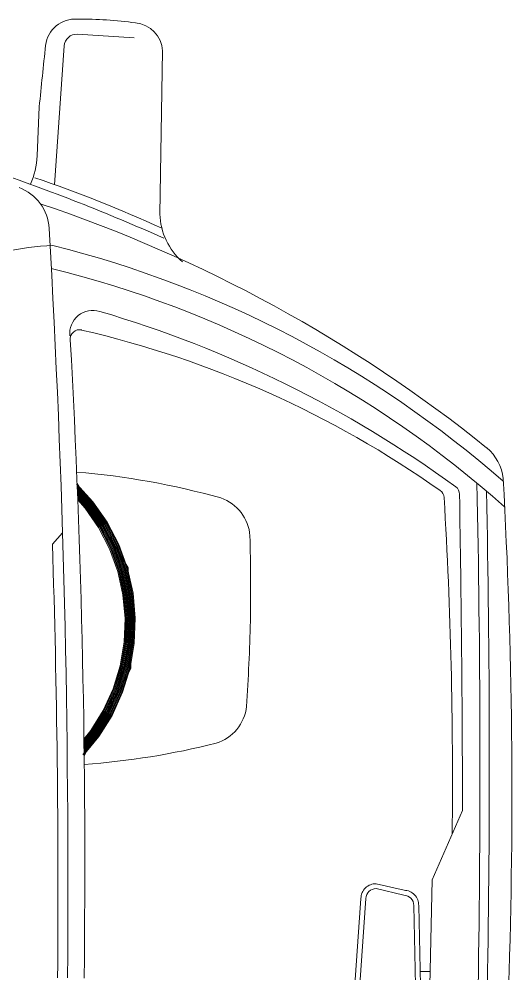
# Model space of a CAD drawing. Header units: feet. Extents: x 50754 to 76410, y 49660 to 67674.
# Drawn here: x 70116.2 to 70145.3, y 53804.7 to 53861.1 of the extents above; entities that cross this region are included whole.
import ezdxf

# ---------------------------------------------------------------- set-up
doc = ezdxf.new("R2010")
doc.units = ezdxf.units.FT
doc.linetypes.add('Amconstr', pattern=[9999, 9999, 0])
doc.layers.add('1_CAR', color=1, linetype='Continuous', lineweight=0)
doc.layers.add('MS GATE', color=1, linetype='Continuous')

# ---------------------------------------------------------------- blocks, each defined once
blk = doc.blocks.new('admin enlclave road')
at = {"layer": '1_CAR', "color": 253, "linetype": 'Continuous'}
for p, q in [((44849.1654, -5377.923), (44849.1537, -5377.9405)), ((44849.7671, -5378.2286), (44849.7383, -5378.3296)), ((44849.7383, -5378.3296), (44849.7554, -5378.4752))]:
    blk.add_line(p, q, dxfattribs=at)
for points in [[(44849.279, -5377.5285, -0.209734), (44849.239, -5377.467), (44849.2118, -5377.2427, 0.375124), (44849.1695, -5377.2092, 0.037007), (44849.0891, -5377.2151, 0.407001), (44849.0503, -5377.2571, 0.002874), (44849.0531, -5377.3424), (44849.0593, -5377.4104, -0.088919), (44849.0558, -5377.4505, 1.225539)], [(44849.1706, -5377.23), (44849.0918, -5377.2358, 0.413654), (44849.0758, -5377.2543), (44849.0888, -5377.4466)], [(44848.5954, -5377.4622, -0.061371), (44848.7537, -5377.4263, -0.092248), (44849, -5377.439, -0.022406), (44849.2491, -5377.4996)], [(44848.911, -5377.6213, -0.017523), (44848.9703, -5377.5745, -0.069883), (44849.0979, -5377.5303, -0.118522), (44849.7609, -5377.7691, -5.181435)], [(44849.1734, -5377.837, -0.047027), (44849.3763, -5377.8453, -0.299701), (44849.4234, -5377.8918, -0.009452), (44849.4401, -5378.0089, -0.009452), (44849.4509, -5378.1267, -0.299701), (44849.4159, -5378.1829, -0.044364), (44849.239, -5378.2369)], [(44849.652, -5378.4878), (44849.6441, -5378.3686, -0.414214), (44849.6623, -5378.3456)], [(44849.6623, -5378.3456), (44849.7018, -5378.3493, -0.414214), (44849.7248, -5378.3675), (44849.7425, -5378.4772, -0.388661)], [(44849.6589, -5378.487), (44849.651, -5378.3678, -0.414214), (44849.6631, -5378.3524)], [(44849.6631, -5378.3524), (44849.7026, -5378.3562, -0.414214), (44849.7179, -5378.3683), (44849.7356, -5378.478, -0.387123)]]:
    blk.add_lwpolyline(points, format="xyb", dxfattribs=at)
blk.add_lwpolyline([(44849.7393, -5378.4576), (44849.7531, -5378.456)], dxfattribs=at)
for points in [[(44849.1754, -5377.8534, 0), (44849.2014, -5377.8747, 0), (44849.2249, -5377.8999, 0), (44849.2451, -5377.9286, 0), (44849.2615, -5377.9598, 0), (44849.2737, -5377.9928, 0), (44849.2813, -5378.0265, 0), (44849.2847, -5378.0608, 0), (44849.2837, -5378.0959, 0), (44849.2781, -5378.1307, 0), (44849.2681, -5378.1644, 0), (44849.2539, -5378.1959, 0), (44849.2362, -5378.2245, 0)], [(44849.1761, -5377.8524, 0), (44849.2624, -5377.9587, 0), (44849.285, -5378.0962, 0), (44849.2372, -5378.2252, 0)], [(44849.1768, -5377.856, 0), (44849.2005, -5377.8757, 0), (44849.2239, -5377.9008, 0), (44849.244, -5377.9292, 0), (44849.2604, -5377.9603, 0), (44849.2724, -5377.9932, 0), (44849.2801, -5378.0267, 0), (44849.2834, -5378.0609, 0), (44849.2824, -5378.0958, 0), (44849.2769, -5378.1305, 0), (44849.2669, -5378.1639, 0), (44849.2528, -5378.1953, 0), (44849.2352, -5378.2237, 0)], [(44849.1771, -5377.8579, 0), (44849.1996, -5377.8766, 0), (44849.2229, -5377.9016, 0), (44849.2429, -5377.9299, 0), (44849.2592, -5377.9609, 0), (44849.2712, -5377.9935, 0), (44849.2788, -5378.0269, 0), (44849.2821, -5378.0609, 0), (44849.2811, -5378.0957, 0), (44849.2756, -5378.1302, 0), (44849.2657, -5378.1635, 0), (44849.2516, -5378.1947, 0), (44849.2364, -5378.2197, 0)], [(44849.1775, -5377.8597, 0), (44849.1987, -5377.8775, 0), (44849.2219, -5377.9024, 0), (44849.2418, -5377.9306, 0), (44849.258, -5377.9614, 0), (44849.27, -5377.9939, 0), (44849.2775, -5378.0271, 0), (44849.2809, -5378.061, 0), (44849.2799, -5378.0955, 0), (44849.2744, -5378.1299, 0), (44849.2645, -5378.163, 0), (44849.2505, -5378.1941, 0), (44849.2361, -5378.2178, 0)], [(44849.1778, -5377.8616, 0), (44849.1978, -5377.8785, 0), (44849.2209, -5377.9032, 0), (44849.2407, -5377.9313, 0), (44849.2568, -5377.9619, 0), (44849.2687, -5377.9943, 0), (44849.2763, -5378.0273, 0), (44849.2796, -5378.061, 0), (44849.2786, -5378.0954, 0), (44849.2731, -5378.1296, 0), (44849.2632, -5378.1626, 0), (44849.2494, -5378.1935, 0), (44849.2359, -5378.2159, 0)], [(44849.1781, -5377.8634, 0), (44849.197, -5377.8794, 0), (44849.2199, -5377.904, 0), (44849.2396, -5377.9319, 0), (44849.2556, -5377.9624, 0), (44849.2675, -5377.9946, 0), (44849.275, -5378.0275, 0), (44849.2783, -5378.0611, 0), (44849.2773, -5378.0953, 0), (44849.2718, -5378.1293, 0), (44849.262, -5378.1621, 0), (44849.2482, -5378.1929, 0), (44849.2356, -5378.2141, 0)], [(44849.1784, -5377.8653, 0), (44849.1961, -5377.8803, 0), (44849.2189, -5377.9048, 0), (44849.2385, -5377.9326, 0), (44849.2545, -5377.963, 0), (44849.2662, -5377.995, 0), (44849.2737, -5378.0277, 0), (44849.277, -5378.0611, 0), (44849.276, -5378.0952, 0), (44849.2706, -5378.129, 0), (44849.2608, -5378.1617, 0), (44849.2471, -5378.1923, 0), (44849.2353, -5378.2122, 0)], [(44849.1788, -5377.8672, 0), (44849.1952, -5377.8813, 0), (44849.2179, -5377.9056, 0), (44849.2375, -5377.9333, 0), (44849.2533, -5377.9635, 0), (44849.265, -5377.9954, 0), (44849.2724, -5378.028, 0), (44849.2757, -5378.0611, 0), (44849.2747, -5378.0951, 0), (44849.2693, -5378.1287, 0), (44849.2596, -5378.1612, 0), (44849.246, -5378.1916, 0), (44849.235, -5378.2102, 0)], [(44849.1791, -5377.8691, 0), (44849.1943, -5377.8822, 0), (44849.2169, -5377.9064, 0), (44849.2364, -5377.9339, 0), (44849.2521, -5377.964, 0), (44849.2638, -5377.9957, 0), (44849.2712, -5378.0282, 0), (44849.2744, -5378.0612, 0), (44849.2734, -5378.0949, 0), (44849.2681, -5378.1285, 0), (44849.2584, -5378.1608, 0), (44849.2448, -5378.191, 0), (44849.2347, -5378.2083, 0)], [(44849.1795, -5377.871, 0), (44849.1934, -5377.8832, 0), (44849.2159, -5377.9073, 0), (44849.2353, -5377.9346, 0), (44849.2509, -5377.9645, 0), (44849.2625, -5377.9961, 0), (44849.2699, -5378.0284, 0), (44849.2731, -5378.0612, 0), (44849.2722, -5378.0948, 0), (44849.2668, -5378.1282, 0), (44849.2572, -5378.1603, 0), (44849.2437, -5378.1904, 0), (44849.2344, -5378.2064, 0)], [(44849.1798, -5377.873, 0), (44849.1926, -5377.8841, 0), (44849.2149, -5377.9081, 0), (44849.2342, -5377.9353, 0), (44849.2498, -5377.965, 0), (44849.2613, -5377.9965, 0), (44849.2686, -5378.0286, 0), (44849.2719, -5378.0613, 0), (44849.2709, -5378.0947, 0), (44849.2656, -5378.1279, 0), (44849.256, -5378.1599, 0), (44849.2426, -5378.1898, 0), (44849.2341, -5378.2044, 0)], [(44849.1801, -5377.8749, 0), (44849.1917, -5377.885, 0), (44849.2139, -5377.9089, 0), (44849.2331, -5377.936, 0), (44849.2486, -5377.9656, 0), (44849.2601, -5377.9968, 0), (44849.2674, -5378.0288, 0), (44849.2706, -5378.0613, 0), (44849.2696, -5378.0946, 0), (44849.2643, -5378.1276, 0), (44849.2548, -5378.1594, 0), (44849.2414, -5378.1892, 0), (44849.2338, -5378.2025, 0)]]:
    blk.add_polyline3d(points, dxfattribs=at)
for centre, radius, start, end in [((44848.6932, -5379.323), 1.9177, 73.298, 78.9544), ((44849.0264, -5377.52), 0.0644, 11.1227, 77.1984), ((44848.6974, -5379.4529), 2.0128, 59.0789, 79.2526), ((44833.6477, -5380.5436), 15.7375, 7.33921, 11.12274), ((44848.9477, -5379.0255), 1.4711, 56.1286, 84.05), ((44849.1696, -5377.6438), 0.0322, 80.835, 193.584), ((44848.9346, -5379.2042), 1.6102, 61.7537, 81.4234), ((44849.1522, -5377.6538), 0.0129, 84.367, 193.5405), ((44849.0265, -5379.0459), 1.4105, 62.5836, 84.8368), ((44836.2051, -5380.1696), 13.1764, 7.14578, 10.99356), ((44849.6977, -5377.7808), 0.0644, 13.8429, 58.0915), ((44842.0303, -5379.2687), 7.8747, 5.87264, 11.00584), ((44831.7447, -5380.6455), 18.2077, 6.86898, 9.06617), ((44849.6701, -5377.8052), 0.0129, 11.2395, 62.5836), ((44849.6906, -5377.7971), 0.0129, 8.802, 61.7537), ((44831.7437, -5380.6372), 18.2205, 6.84372, 9.00344), ((44843.2426, -5379.0824), 6.566, 7.16921, 11.23949), ((44820.6877, -5382.288), 29.3613, 7.94699, 8.80197), ((44834.3876, -5380.4558), 14.9788, 7.36836, 9.66716)]:
    blk.add_arc(centre, radius, start, end, dxfattribs=at)

msp = doc.modelspace()

# ---------------------------------------------------------------- block references
at = {"layer": 'MS GATE', "linetype": 'Amconstr', "lineweight": 25, "xscale": 42.66674600251998, "yscale": 42.66674600251998, "zscale": 42.66674600251998, "rotation": 352.174150691152}
msp.add_blockref('admin enlclave road', (-1794383.54152, 541708.42207), dxfattribs=at)

doc.saveas('drawing.dxf')
